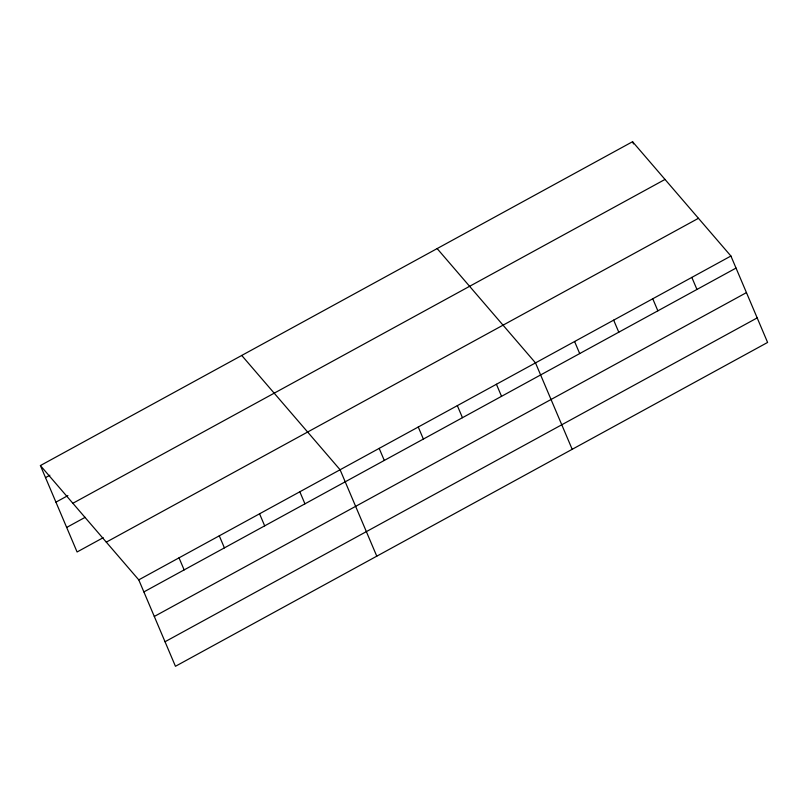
<?xml version="1.0" encoding="UTF-8"?>
<svg xmlns="http://www.w3.org/2000/svg" width="808" height="808" viewBox="0 0 808 808"><rect width="100%" height="100%" fill="white"/><g stroke="black" fill="none" stroke-linecap="round" stroke-linejoin="round"><path stroke-width="1.21" d="M40.4 465.56L632.553 141.713L730.917 256.025L767.6 342.441L175.447 666.287L138.764 579.861L40.4 465.56L77.083 551.975L103.202 537.694M45.521 477.609L49.874 475.235M55.934 502.152L67.902 495.607M72.861 503.283L665.014 179.437M66.67 527.442L85.163 517.322M106.302 542.138L698.455 218.301M138.764 579.861L730.917 256.025M143.874 591.921L736.038 268.074M154.298 616.464L746.451 292.617M165.024 641.744L757.187 317.897M437.148 248.581L535.502 362.893L572.185 449.309M241.733 355.449L340.097 469.761L376.781 556.177M691.83 277.397L696.95 289.446M632.553 141.713L633.482 143.905M652.753 298.768L657.864 310.827M613.666 320.14L618.787 332.199M574.589 341.511L579.7 353.571M496.425 384.265L501.536 396.314M457.338 405.636L462.459 417.696M418.261 427.008L423.372 439.067M379.174 448.379L384.295 460.439M299.829 491.779L304.939 503.828M259.56 513.797L264.681 525.856M219.291 535.825L224.412 547.875M179.023 557.843L184.143 569.893"/></g></svg>
